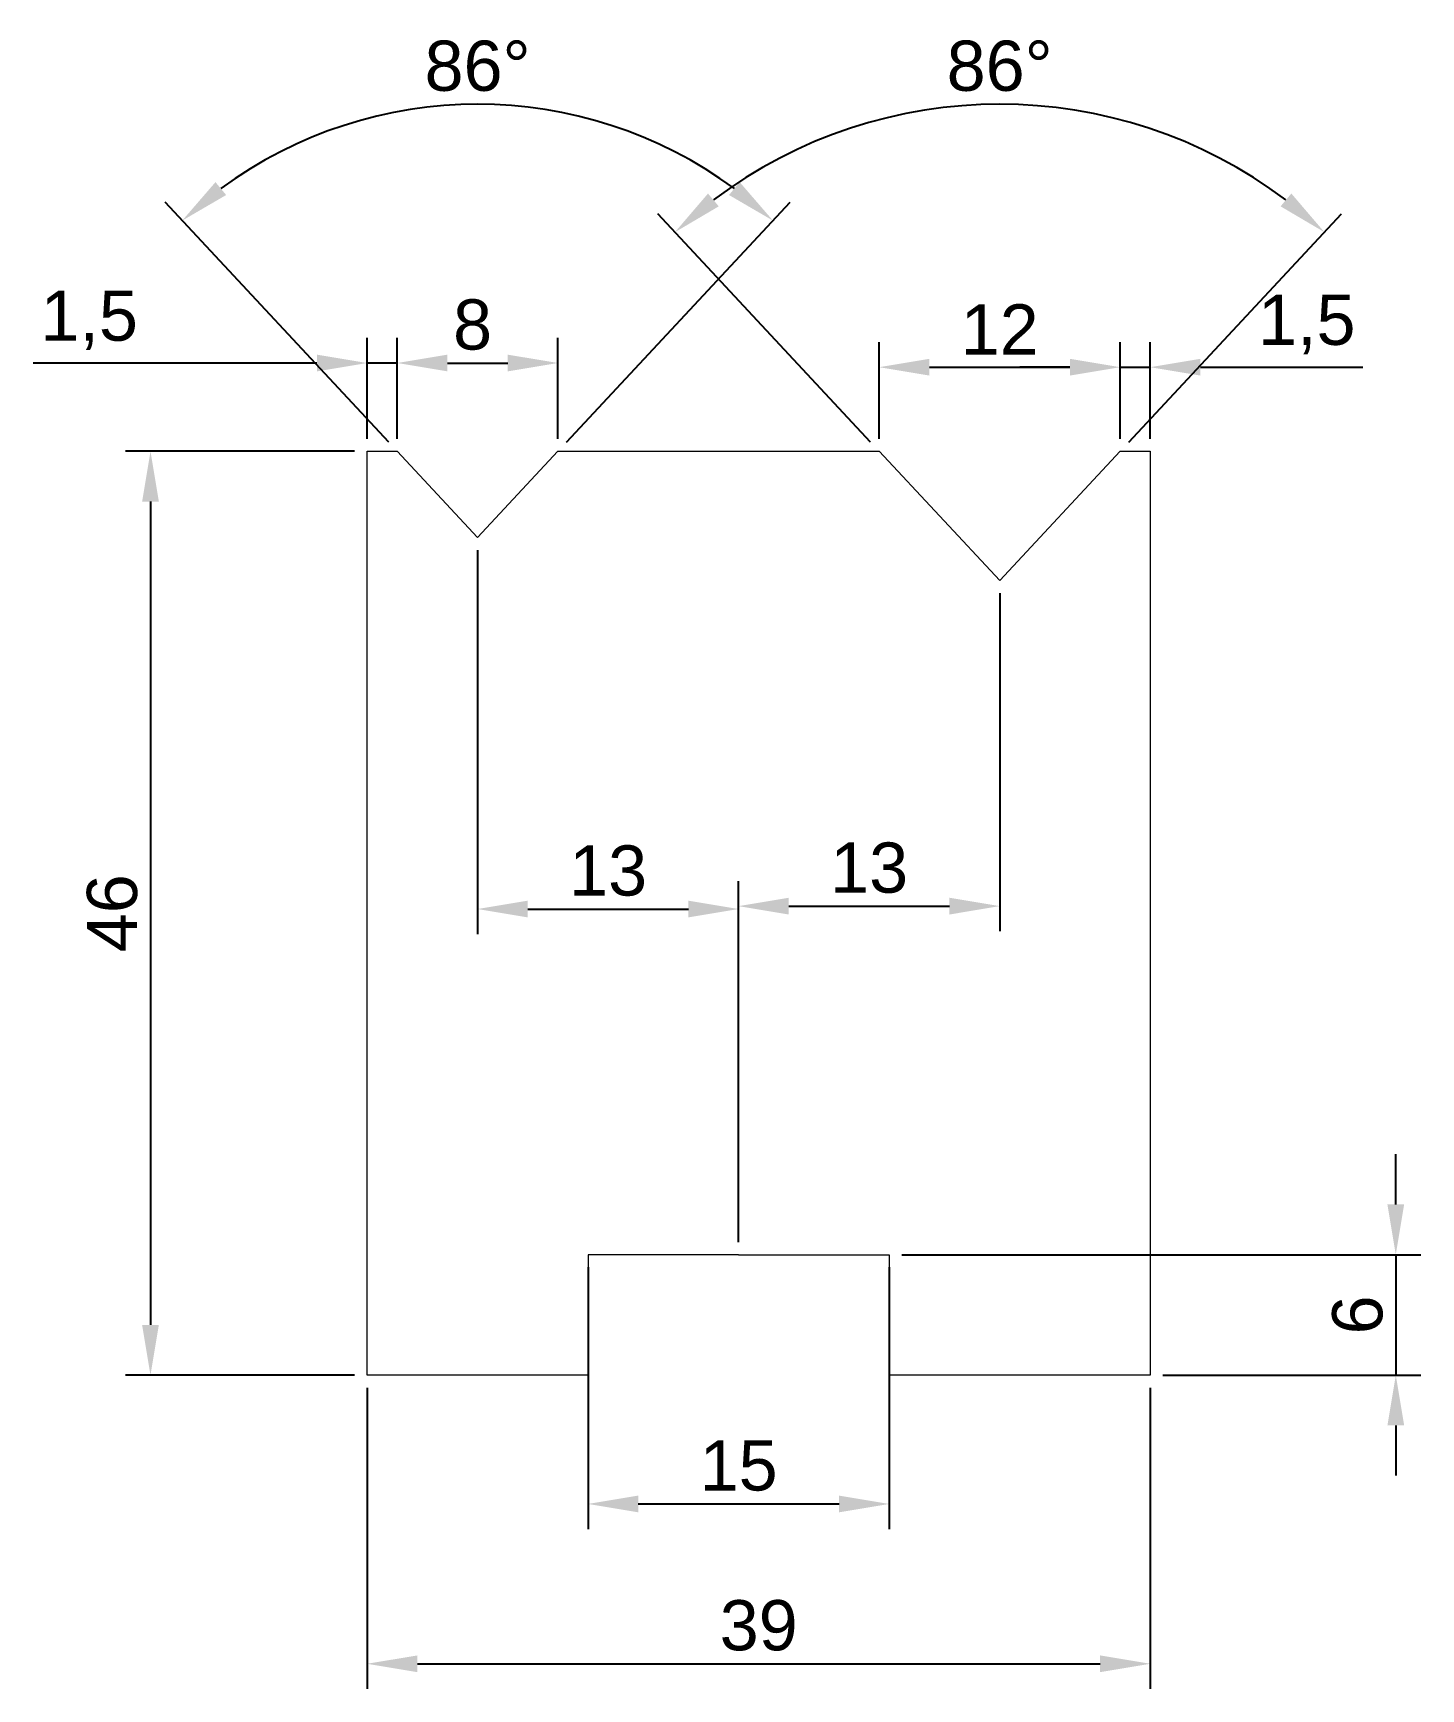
# Model space of a CAD drawing. Header units: millimetres. Extents: x 4 to 73.1, y -11.3 to 71.2.
import ezdxf

# ---------------------------------------------------------------- set-up
doc = ezdxf.new("R2010")
doc.units = ezdxf.units.MM
doc.styles.get("Standard").update_dxf_attribs({"font": 'arial.ttf'})
doc.dimstyles.new('ISO-25', dxfattribs={"dimtxt": 2.5, "dimasz": 2.5, "dimexe": 1.25, "dimexo": 0.625, "dimtad": 1, "dimtxsty": 'Standard', "dimcen": 2.5, "dimadec": 0, "dimazin": 0, "dimtfac": 1, "dimtmove": 0, "dimatfit": 3, "dimfxl": 1, "dimarcsym": 0})

# ---------------------------------------------------------------- blocks, each defined once
blk = doc.blocks.new('*D12')
at = {"color": 0, "lineweight": -2, "transparency": 16777216}
for p, q in [((19.984, 50.343), (8.569, 50.343)), ((9.819, 47.843), (9.819, 6.843)), ((19.984, 4.343), (8.569, 4.343))]:
    blk.add_line(p, q, dxfattribs=at)
at = {"color": 0, "lineweight": 5, "transparency": 16777216}
for points in [[(9.403, 47.843), (10.236, 47.843), (9.819, 50.343)], [(9.403, 6.843), (10.236, 6.843), (9.819, 4.343)]]:
    blk.add_solid(points, dxfattribs=at)
at = {"layer": 'Defpoints', "color": 0, "lineweight": 5, "transparency": 16777216}
for p in [(20.609, 50.343), (9.819, 4.343), (20.609, 4.343)]:
    blk.add_point(p, dxfattribs=at)
at = {"color": 0, "lineweight": 5, "transparency": 16777216, "insert": (7.918, 27.343), "char_height": 2.5, "attachment_point": 5, "rotation": 90}
blk.add_mtext('46', dxfattribs=at)
blk = doc.blocks.new('*D13')
at = {"color": 0, "lineweight": -2, "transparency": 16777216}
for p, q in [((20.609, 3.718), (20.609, -11.277)), ((59.609, 3.718), (59.609, -11.277)), ((23.109, -10.027), (57.109, -10.027))]:
    blk.add_line(p, q, dxfattribs=at)
at = {"color": 0, "lineweight": 5, "transparency": 16777216}
for points in [[(23.109, -9.611), (23.109, -10.444), (20.609, -10.027)], [(57.109, -9.611), (57.109, -10.444), (59.609, -10.027)]]:
    blk.add_solid(points, dxfattribs=at)
at = {"layer": 'Defpoints', "color": 0, "lineweight": 5, "transparency": 16777216}
for p in [(20.609, 4.343), (59.609, 4.343), (59.609, -10.027)]:
    blk.add_point(p, dxfattribs=at)
at = {"color": 0, "lineweight": 5, "transparency": 16777216, "insert": (40.109, -8.125), "char_height": 2.5, "attachment_point": 5}
blk.add_mtext('39', dxfattribs=at)
blk = doc.blocks.new('*D16')
at = {"color": 0, "lineweight": -2, "transparency": 16777216}
for p, q in [((21.683, 50.8), (10.546, 62.743)), ((30.535, 50.8), (41.672, 62.743))]:
    blk.add_line(p, q, dxfattribs=at)
blk.add_arc((26.109, 46.053), 21.57, 53.64435, 126.35565, dxfattribs=at)
at = {"color": 0, "lineweight": 5, "transparency": 16777216}
for points in [[(13.588, 63.104), (13.056, 63.746), (11.398, 61.829)], [(39.162, 63.746), (38.63, 63.104), (40.82, 61.829)]]:
    blk.add_solid(points, dxfattribs=at)
at = {"layer": 'Defpoints', "color": 0, "lineweight": 5, "transparency": 16777216}
for p in [(31.449, 66.952), (22.109, 50.343), (30.109, 50.343), (26.109, 46.053), (26.109, 46.053)]:
    blk.add_point(p, dxfattribs=at)
at = {"color": 0, "lineweight": 5, "transparency": 16777216, "insert": (26.109, 69.525), "char_height": 2.5, "attachment_point": 5}
blk.add_mtext('86°', dxfattribs=at)
blk = doc.blocks.new('*D21')
at = {"color": 0, "lineweight": -2, "transparency": 16777216}
for p, q in [((45.683, 50.8), (35.083, 62.167)), ((58.535, 50.8), (69.135, 62.167))]:
    blk.add_line(p, q, dxfattribs=at)
blk.add_arc((52.109, 43.909), 23.715, 53.04286, 126.95714, dxfattribs=at)
at = {"color": 0, "lineweight": 5, "transparency": 16777216}
for points in [[(38.119, 62.54), (37.584, 63.178), (35.936, 61.253)], [(66.635, 63.178), (66.099, 62.54), (68.283, 61.253)]]:
    blk.add_solid(points, dxfattribs=at)
at = {"layer": 'Defpoints', "color": 0, "lineweight": 5, "transparency": 16777216}
for p in [(57.98, 66.885), (46.109, 50.343), (58.109, 50.343), (52.109, 43.909), (52.109, 43.909)]:
    blk.add_point(p, dxfattribs=at)
at = {"color": 0, "lineweight": 5, "transparency": 16777216, "insert": (52.109, 69.525), "char_height": 2.5, "attachment_point": 5}
blk.add_mtext('86°', dxfattribs=at)
blk = doc.blocks.new('*D22')
at = {"color": 0, "lineweight": -2, "transparency": 16777216}
for p, q in [((22.109, 50.968), (22.109, 55.99)), ((30.109, 50.968), (30.109, 55.99)), ((24.609, 54.74), (27.609, 54.74))]:
    blk.add_line(p, q, dxfattribs=at)
at = {"color": 0, "lineweight": 5, "transparency": 16777216}
for points in [[(24.609, 55.156), (24.609, 54.323), (22.109, 54.74)], [(27.609, 55.156), (27.609, 54.323), (30.109, 54.74)]]:
    blk.add_solid(points, dxfattribs=at)
at = {"layer": 'Defpoints', "color": 0, "lineweight": 5, "transparency": 16777216}
for p in [(30.109, 54.74), (22.109, 50.343), (30.109, 50.343)]:
    blk.add_point(p, dxfattribs=at)
at = {"color": 0, "lineweight": 5, "transparency": 16777216, "insert": (25.859, 56.641), "char_height": 2.5, "attachment_point": 5}
blk.add_mtext('8', dxfattribs=at)
blk = doc.blocks.new('*D23')
at = {"color": 0, "lineweight": -2, "transparency": 16777216}
for p, q in [((58.109, 50.968), (58.109, 55.781)), ((59.609, 50.968), (59.609, 55.781)), ((55.609, 54.531), (53.109, 54.531)), ((58.109, 54.531), (59.609, 54.531)), ((62.109, 54.531), (70.194, 54.531))]:
    blk.add_line(p, q, dxfattribs=at)
at = {"color": 0, "lineweight": 5, "transparency": 16777216}
for points in [[(55.609, 54.948), (55.609, 54.115), (58.109, 54.531)], [(62.109, 54.948), (62.109, 54.115), (59.609, 54.531)]]:
    blk.add_solid(points, dxfattribs=at)
at = {"layer": 'Defpoints', "color": 0, "lineweight": 5, "transparency": 16777216}
for p in [(59.609, 54.531), (58.109, 50.343), (59.609, 50.343)]:
    blk.add_point(p, dxfattribs=at)
at = {"color": 0, "lineweight": 5, "transparency": 16777216, "insert": (67.402, 56.659), "char_height": 2.5, "attachment_point": 5}
blk.add_mtext('1,5', dxfattribs=at)
blk = doc.blocks.new('*D24')
at = {"color": 0, "lineweight": -2, "transparency": 16777216}
for p, q in [((20.609, 50.968), (20.609, 55.99)), ((22.109, 50.968), (22.109, 55.99)), ((18.109, 54.74), (3.974, 54.74)), ((22.109, 54.74), (20.609, 54.74)), ((24.609, 54.74), (27.109, 54.74))]:
    blk.add_line(p, q, dxfattribs=at)
at = {"color": 0, "lineweight": 5, "transparency": 16777216}
for points in [[(18.109, 55.156), (18.109, 54.323), (20.609, 54.74)], [(24.609, 55.156), (24.609, 54.323), (22.109, 54.74)]]:
    blk.add_solid(points, dxfattribs=at)
at = {"layer": 'Defpoints', "color": 0, "lineweight": 5, "transparency": 16777216}
for p in [(22.109, 54.74), (20.609, 50.343), (22.109, 50.343)]:
    blk.add_point(p, dxfattribs=at)
at = {"color": 0, "lineweight": 5, "transparency": 16777216, "insert": (6.767, 56.867), "char_height": 2.5, "attachment_point": 5}
blk.add_mtext('1,5', dxfattribs=at)
blk = doc.blocks.new('*D25')
at = {"color": 0, "lineweight": -2, "transparency": 16777216}
for p, q in [((46.109, 50.968), (46.109, 55.781)), ((58.109, 50.968), (58.109, 55.781)), ((48.609, 54.531), (55.609, 54.531))]:
    blk.add_line(p, q, dxfattribs=at)
at = {"color": 0, "lineweight": 5, "transparency": 16777216}
for points in [[(48.609, 54.948), (48.609, 54.115), (46.109, 54.531)], [(55.609, 54.948), (55.609, 54.115), (58.109, 54.531)]]:
    blk.add_solid(points, dxfattribs=at)
at = {"layer": 'Defpoints', "color": 0, "lineweight": 5, "transparency": 16777216}
for p in [(58.109, 54.531), (46.109, 50.343), (58.109, 50.343)]:
    blk.add_point(p, dxfattribs=at)
at = {"color": 0, "lineweight": 5, "transparency": 16777216, "insert": (52.109, 56.412), "char_height": 2.5, "attachment_point": 5}
blk.add_mtext('12', dxfattribs=at)
blk = doc.blocks.new('*D26')
at = {"color": 0, "lineweight": -2, "transparency": 16777216}
for p, q in [((26.109, 45.428), (26.109, 26.303)), ((39.109, 10.968), (39.109, 28.803)), ((28.609, 27.553), (36.609, 27.553))]:
    blk.add_line(p, q, dxfattribs=at)
at = {"color": 0, "lineweight": 5, "transparency": 16777216}
for points in [[(28.609, 27.969), (28.609, 27.136), (26.109, 27.553)], [(36.609, 27.969), (36.609, 27.136), (39.109, 27.553)]]:
    blk.add_solid(points, dxfattribs=at)
at = {"layer": 'Defpoints', "color": 0, "lineweight": 5, "transparency": 16777216}
for p in [(26.109, 46.053), (39.109, 27.553), (39.109, 10.343)]:
    blk.add_point(p, dxfattribs=at)
at = {"color": 0, "lineweight": 5, "transparency": 16777216, "insert": (32.609, 29.455), "char_height": 2.5, "attachment_point": 5}
blk.add_mtext('13', dxfattribs=at)
blk = doc.blocks.new('*D27')
at = {"color": 0, "lineweight": -2, "transparency": 16777216}
for p, q in [((52.109, 43.284), (52.109, 26.447)), ((39.109, 10.968), (39.109, 28.947)), ((41.609, 27.697), (49.609, 27.697))]:
    blk.add_line(p, q, dxfattribs=at)
at = {"color": 0, "lineweight": 5, "transparency": 16777216}
for points in [[(41.609, 28.114), (41.609, 27.28), (39.109, 27.697)], [(49.609, 28.114), (49.609, 27.28), (52.109, 27.697)]]:
    blk.add_solid(points, dxfattribs=at)
at = {"layer": 'Defpoints', "color": 0, "lineweight": 5, "transparency": 16777216}
for p in [(52.109, 43.909), (52.109, 27.697), (39.109, 10.343)]:
    blk.add_point(p, dxfattribs=at)
at = {"color": 0, "lineweight": 5, "transparency": 16777216, "insert": (45.609, 29.599), "char_height": 2.5, "attachment_point": 5}
blk.add_mtext('13', dxfattribs=at)
blk = doc.blocks.new('*D28')
at = {"color": 0, "lineweight": -2, "transparency": 16777216}
for p, q in [((31.609, 9.718), (31.609, -3.32)), ((46.609, 9.718), (46.609, -3.32)), ((34.109, -2.07), (44.109, -2.07))]:
    blk.add_line(p, q, dxfattribs=at)
at = {"color": 0, "lineweight": 5, "transparency": 16777216}
for points in [[(34.109, -1.653), (34.109, -2.486), (31.609, -2.07)], [(44.109, -1.653), (44.109, -2.486), (46.609, -2.07)]]:
    blk.add_solid(points, dxfattribs=at)
at = {"layer": 'Defpoints', "color": 0, "lineweight": 5, "transparency": 16777216}
for p in [(31.609, 10.343), (46.609, 10.343), (46.609, -2.07)]:
    blk.add_point(p, dxfattribs=at)
at = {"color": 0, "lineweight": 5, "transparency": 16777216, "insert": (39.109, -0.168), "char_height": 2.5, "attachment_point": 5}
blk.add_mtext('15', dxfattribs=at)
blk = doc.blocks.new('*D29')
at = {"color": 0, "lineweight": -2, "transparency": 16777216}
for p, q in [((71.836, 12.843), (71.836, 15.343)), ((47.234, 10.343), (73.086, 10.343)), ((71.836, 10.343), (71.836, 4.343)), ((60.234, 4.343), (73.086, 4.343)), ((71.836, 1.843), (71.836, -0.657))]:
    blk.add_line(p, q, dxfattribs=at)
at = {"color": 0, "lineweight": 5, "transparency": 16777216}
for points in [[(71.419, 12.843), (72.253, 12.843), (71.836, 10.343)], [(71.419, 1.843), (72.253, 1.843), (71.836, 4.343)]]:
    blk.add_solid(points, dxfattribs=at)
at = {"layer": 'Defpoints', "color": 0, "lineweight": 5, "transparency": 16777216}
for p in [(46.609, 10.343), (59.609, 4.343), (71.836, 4.343)]:
    blk.add_point(p, dxfattribs=at)
at = {"color": 0, "lineweight": 5, "transparency": 16777216, "insert": (69.935, 7.343), "char_height": 2.5, "attachment_point": 5, "rotation": 90}
blk.add_mtext('6', dxfattribs=at)

msp = doc.modelspace()

# ---------------------------------------------------------------- linework, layer by layer
at = {"lineweight": 5}
for p, q in [((20.609, 4.343), (20.609, 50.343)), ((20.609, 50.343), (22.109, 50.343)), ((22.109, 50.343), (26.109, 46.053)), ((30.109, 50.343), (26.109, 46.053)), ((30.109, 50.343), (46.109, 50.343)), ((46.109, 50.343), (52.109, 43.909)), ((58.109, 50.343), (52.109, 43.909)), ((58.109, 50.343), (59.609, 50.343)), ((59.609, 50.343), (59.609, 4.343)), ((39.109, 10.343), (31.609, 10.343)), ((31.609, 10.343), (31.609, 4.343)), ((39.109, 10.343), (46.609, 10.343)), ((46.609, 10.343), (46.609, 4.343)), ((31.609, 4.343), (20.609, 4.343)), ((59.609, 4.343), (46.609, 4.343))]:
    msp.add_line(p, q, dxfattribs=at)

# ---------------------------------------------------------------- dimensions: what is measured, and where the dimension line sits
for base, line1, line2, picture, middle in [((31.449, 66.952), ((30.109, 50.343), (26.109, 46.053)), ((22.109, 50.343), (26.109, 46.053)), '*D16', (26.109, 67.624)), ((57.98, 66.885), ((58.109, 50.343), (52.109, 43.909)), ((46.109, 50.343), (52.109, 43.909)), '*D21', (52.109, 67.624))]:
    dim = msp.add_angular_dim_2l(base=base, line1=line1, line2=line2, dimstyle='ISO-25', dxfattribs=at)
    dim.commit()
    dim.dimension.update_dxf_attribs({"geometry": picture, "text_midpoint": middle, "dimtype": 162})
for base, p1, p2, picture, middle in [((22.109, 54.74), (20.609, 50.343), (22.109, 50.343), '*D24', (6.767, 54.74)), ((30.109, 54.74), (22.109, 50.343), (30.109, 50.343), '*D22', (25.859, 54.74)), ((58.109, 54.531), (46.109, 50.343), (58.109, 50.343), '*D25', (52.109, 54.531)), ((59.609, 54.531), (58.109, 50.343), (59.609, 50.343), '*D23', (67.402, 54.531)), ((39.109, 27.553), (26.109, 46.053), (39.109, 10.343), '*D26', (32.609, 27.553)), ((52.109, 27.697), (39.109, 10.343), (52.109, 43.909), '*D27', (45.609, 27.697)), ((46.609, -2.07), (31.609, 10.343), (46.609, 10.343), '*D28', (39.109, -2.07)), ((59.609, -10.027), (20.609, 4.343), (59.609, 4.343), '*D13', (40.109, -10.027))]:
    dim = msp.add_linear_dim(base=base, p1=p1, p2=p2, dimstyle='ISO-25', dxfattribs=at)
    dim.commit()
    dim.dimension.update_dxf_attribs({"geometry": picture, "text_midpoint": middle, "dimtype": 160})
dim = msp.add_linear_dim(base=(9.819, 4.343), p1=(20.609, 50.343), p2=(20.609, 4.343), angle=90, dimstyle='ISO-25', dxfattribs=at)
dim.commit()
dim.dimension.update_dxf_attribs({"geometry": '*D12', "text_midpoint": (9.819, 27.343), "dimtype": 160})
dim = msp.add_linear_dim(base=(71.836, 4.343), p1=(46.609, 10.343), p2=(59.609, 4.343), angle=90, dimstyle='ISO-25', dxfattribs=at)
dim.commit()
dim.dimension.update_dxf_attribs({"geometry": '*D29', "text_midpoint": (69.935, 7.343)})

doc.saveas('drawing.dxf')
